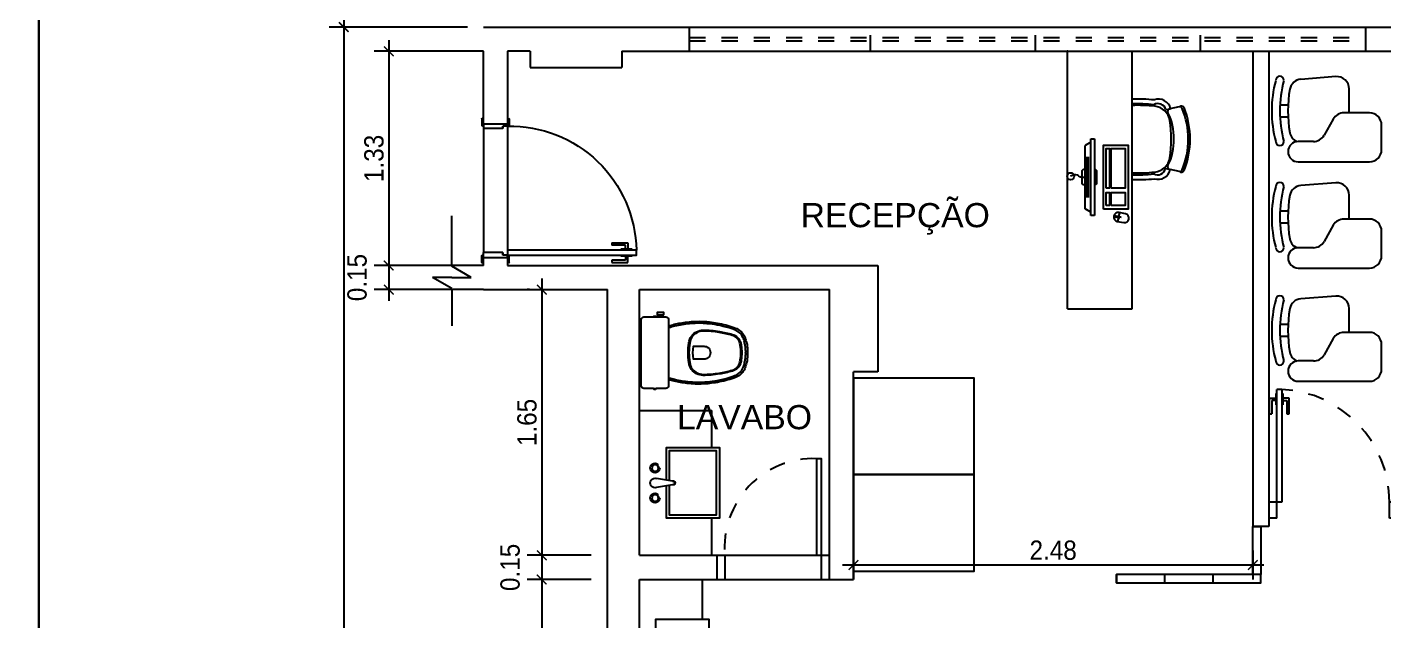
# Model space of a CAD drawing. Header units: millimetres. Extents: x 7034 to 7235, y -465 to -380.
# Drawn here: x 7103.11 to 7111.54, y -388.68 to -385 of the extents above; entities that cross this region are included whole.
import ezdxf

# ---------------------------------------------------------------- set-up
doc = ezdxf.new("R2010")
doc.units = ezdxf.units.MM
doc.header["$LTSCALE"] = 0.005
doc.linetypes.add('CONTINUO', pattern=[0])
doc.linetypes.add('DASHED', pattern=[19.05, 12.7, -6.35])
doc.layers.get('0').update_dxf_attribs({"linetype": 'CONTINUO'})
doc.layers.get('DEFPOINTS').update_dxf_attribs({"linetype": 'CONTINUO', "lineweight": 15})
for name, color, linetype in [('- COTAS', 12, 'Continuous'), ('0-COTAS', 12, 'Continuous'), ('252', 252, 'Continuous'), ('ARQ-PEITORIAL', 4, 'Continuous'), ('ARQ_ALVENARIA', 6, 'Continuous'), ('ARQ_BLK_ESQUADR', 1, 'Continuous'), ('ARQ_ESQUADRIA', 5, 'Continuous'), ('ARQ_JANELAALTA', 150, 'DASHED'), ('ARQ_MOBILIARIO 1', 8, 'Continuous'), ('ARQ_SOLEIRA', 250, 'CONTINUO'), ('ARQ_TXT_AMBIENTE', 3, 'Continuous'), ('PORTA', 2, 'Continuous')]:
    doc.layers.add(name, color=color, linetype=linetype)
doc.layers.add('0-LAYOUT', color=250, linetype='Continuous', lineweight=25)
doc.styles.add('ARQ', font='arial.ttf', dxfattribs={"width": 0.9})
doc.styles.get("Standard").update_dxf_attribs({"font": 'arial.ttf'})
doc.dimstyles.new('1-50', dxfattribs={"dimtxt": 0.12, "dimasz": 0.06, "dimexe": 0.09, "dimexo": 0.1, "dimgap": 0.03, "dimtad": 1, "dimzin": 0, "dimdsep": 46, "dimtxsty": 'ARQ', "dimblk": 'ARCHTICK', "dimcen": 0, "dimdle": 0.07, "dimclrd": 1, "dimclre": 1, "dimclrt": 7, "dimadec": 0, "dimazin": 0, "dimtm": 1e-09, "dimtfac": 1, "dimtofl": 0, "dimtmove": 2, "dimatfit": 3, "dimldrblk": 'ARCHTICK', "dimfxl": 1, "dimtolj": 1, "dimtzin": 0, "dimlwd": -1, "dimlwe": -1, "dimarcsym": 0})

# ---------------------------------------------------------------- blocks, each defined once
blk = doc.blocks.new('12110333')
at = {"layer": 'PORTA', "color": 1}
for p, q in [((0.008, 0.7741), (0.015, 0.7741)), ((0.008, 0.7741), (0.008, 0.7041)), ((0.052, 0.7741), (0.045, 0.7741)), ((0.052, 0.7741), (0.052, 0.7041)), ((-0.031, 0.7461), (0.008, 0.7461)), ((-0.031, 0.6481), (-0.031, 0.7461)), ((-0.017, 0.7321), (-0.017, 0.6621)), ((0.008, 0.7321), (-0.017, 0.7321)), ((0.008, 0.7041), (0.015, 0.7041)), ((0.052, 0.7041), (0.045, 0.7041)), ((0.091, 0.7461), (0.052, 0.7461)), ((0.052, 0.7321), (0.077, 0.7321)), ((0.077, 0.7321), (0.077, 0.6621)), ((0.091, 0.6481), (0.091, 0.7461)), ((-0.017, 0.6481), (-0.031, 0.6481)), ((-0.017, 0.6621), (-0.017, 0.6481)), ((-0.017, 0.6621), (-0.017, 0.6621)), ((0.077, 0.6621), (0.077, 0.6621)), ((0.077, 0.6621), (0.077, 0.6481)), ((0.091, 0.6481), (0.077, 0.6481)), ((0.815, 0), (0.015, 0)), ((0.8, -0.15), (0.03, -0.15))]:
    blk.add_line(p, q, dxfattribs=at)
at = {"layer": 'PORTA'}
for p, q in [((-0.035, 0.005), (-0.035, 0)), ((-0.03, 0.01), (0.01, 0.01)), ((0, 0), (0.015, 0)), ((0.015, 0), (0.015, -0.03)), ((0.815, 0.005), (0.815, 0)), ((0.83, 0), (0.815, 0)), ((0.815, 0), (0.815, -0.03)), ((0.86, 0.01), (0.82, 0.01)), ((0.865, 0.005), (0.865, 0)), ((0.03, -0.03), (0.015, -0.03)), ((0.015, -0.03), (0.03, -0.03)), ((0.03, -0.03), (0.03, -0.15)), ((0.815, -0.03), (0.8, -0.03)), ((0.8, -0.03), (0.815, -0.03)), ((0.8, -0.03), (0.8, -0.15)), ((-0.035, -0.15), (-0.035, -0.15)), ((-0.035, -0.15), (-0.035, -0.155)), ((-0.03, -0.16), (0.01, -0.16)), ((0, -0.15), (0.03, -0.15)), ((0.015, -0.15), (0.015, -0.155)), ((0.83, -0.15), (0.8, -0.15)), ((0.815, -0.15), (0.815, -0.155)), ((0.86, -0.16), (0.82, -0.16)), ((0.865, -0.15), (0.865, -0.155)), ((0.865, -0.15), (0.865, -0.15))]:
    blk.add_line(p, q, dxfattribs=at)
at = {"layer": 'PORTA', "color": 3}
blk.add_lwpolyline([(0.015, 0), (0.015, 0.8), (0.045, 0.8), (0.045, 0)], close=True, dxfattribs=at)
at = {"layer": 'PORTA', "color": 1}
blk.add_arc((0.03, 0.015), 0.7851, 358.90531, 88.90531, dxfattribs=at)
at = {"layer": 'PORTA'}
for centre, start, end in [((-0.03, 0.005), 90, 180), ((0.01, 0.005), 0, 90), ((0.82, 0.005), 90, 180), ((0.86, 0.005), 0, 90), ((-0.03, -0.155), 180, 270), ((0.01, -0.155), 270, 0), ((0.82, -0.155), 180, 270), ((0.86, -0.155), 270, 0)]:
    blk.add_arc(centre, 0.005, start, end, dxfattribs=at)
blk = doc.blocks.new('A$C778229A4')
at = {"layer": '0-LAYOUT', "linetype": 'Continuous'}
for p, q in [((557, 738), (252, 714)), ((671, 423), (671, 632)), ((72, 494), (142, 494)), ((142, 388), (72, 388)), ((534, 370), (454, 230)), ((847, 423), (626, 423)), ((953, 106), (953, 318)), ((362, 176), (230, 176)), ((230, 0), (847, 0))]:
    blk.add_line(p, q, dxfattribs=at)
for centre, radius, start, end in [((71, 706), 35.3, 0, 180), ((261, 609), 106, 94.3987, 168.3055), ((565, 632), 106, 0, 94.3987), ((1004, 441), 1004, 164.7235, 195.2765), ((1075, 441), 1004, 164.7235, 195.2765), ((1284, 441), 1143, 170.4765, 189.5235), ((626, 318), 106, 90, 150.2551), ((847, 318), 106, 0, 90), ((261, 273), 106, 191.6945, 247.1849), ((71, 176), 35.3, 180, 0), ((230, 88), 88.2, 90, 270), ((362, 282), 106, 270, 330.2551), ((847, 106), 106, 270, 0)]:
    blk.add_arc(centre, radius, start, end, dxfattribs=at)
blk = doc.blocks.new('_ArchTick')
at = {"color": 0, "linetype": 'ByBlock', "const_width": 0.15}
blk.add_lwpolyline([(-0.5, -0.5), (0.5, 0.5)], dxfattribs=at)
blk = doc.blocks.new('*D10')
at = {"layer": '- COTAS', "color": 1, "transparency": 16777216}
for p, q in [((7108.2493, -388.1469), (7108.2493, -388.427)), ((7110.7293, -388.2469), (7110.7293, -388.427)), ((7110.7993, -388.337), (7108.1793, -388.337))]:
    blk.add_line(p, q, dxfattribs=at)
at = {"layer": 'DEFPOINTS', "color": 0, "transparency": 16777216}
for p in [(7108.2493, -388.0469), (7110.7293, -388.1469), (7108.2493, -388.337)]:
    blk.add_point(p, dxfattribs=at)
at = {"layer": '- COTAS', "color": 1, "transparency": 16777216, "xscale": 0.06, "yscale": 0.06, "zscale": 0.06, "rotation": 180}
blk.add_blockref('_ArchTick', (7108.2493, -388.337), dxfattribs=at)
at = {"layer": '- COTAS', "color": 1, "transparency": 16777216, "xscale": 0.06, "yscale": 0.06, "zscale": 0.06}
blk.add_blockref('_ArchTick', (7110.7293, -388.337), dxfattribs=at)
at = {"layer": '- COTAS', "color": 7, "transparency": 16777216, "insert": (7109.4893, -388.2457), "char_height": 0.12, "attachment_point": 5, "style": 'ARQ'}
blk.add_mtext('\\A1;2.48', dxfattribs=at)
blk = doc.blocks.new('cbtorb2')
at = {"layer": '252'}
for p, q in [((-0.01, -0.0904), (-0.0237, -0.0081)), ((0.01, -0.0904), (0.0237, -0.0081)), ((-0.0088, -0.0975), (-0.01, -0.0904)), ((0.0088, -0.0975), (0.01, -0.0904))]:
    blk.add_line(p, q, dxfattribs=at)
for centre in [(-0.0774, 0), (0.0774, 0)]:
    blk.add_circle(centre, 0.017, dxfattribs=at)
for centre, radius, start, end in [((-0.0774, 0), 0.025, 341.15128, 198.84872), ((0, 0), 0.025, 341.15128, 198.84872), ((0.0774, 0), 0.025, 341.15128, 198.84872), ((-0.0774, 0), 0.025, 198.84872, 216.2316), ((-0.0927, -0.0318), 0.0177, 22.74719, 105.65624), ((-0.0774, 0), 0.025, 272.17183, 341.15128), ((0.0774, 0), 0.025, 198.84872, 216.2316), ((0.062, -0.0318), 0.0177, 22.74719, 105.65624), ((0.0774, 0), 0.025, 272.17183, 341.15128), ((0, -0.0938), 0.0106, 161.28454, 18.71546), ((0, -0.0922), 0.0103, 210.80459, 329.19541)]:
    blk.add_arc(centre, radius, start, end, dxfattribs=at)
blk = doc.blocks.new('Baci01p')
for points in [[(0.17, 0), (0.17, 0.205, 0.059373), (0.1695, 0.2098, 0.333509), (0.154, 0.222), (0.1355, 0.222), (0.1045, 0.222), (0.094, 0.222), (0.094, 0.2248, 0.252251), (0.0939, 0.2251, 0.160103), (0.085, 0.228, 0.160103), (0.0761, 0.2251, 0.252251), (0.076, 0.2248), (0.076, 0.222), (0.017, 0.222, 0.327853), (0.0003, 0.2069, 0.087637), (0, 0.2038), (0, 0), (0, -0.2038, 0.087637), (0.0003, -0.2069, 0.327853), (0.017, -0.222), (0.076, -0.222), (0.076, -0.2248, 0.252251), (0.0761, -0.2251, 0.160103), (0.085, -0.228, 0.160103), (0.0939, -0.2251, 0.252251), (0.094, -0.2248), (0.094, -0.222), (0.1045, -0.222), (0.1045, -0.236), (0.102, -0.236), (0.102, -0.252), (0.12, -0.252), (0.138, -0.252), (0.138, -0.236), (0.1355, -0.236), (0.1355, -0.222), (0.154, -0.222, 0.333509), (0.1695, -0.2098, 0.059373), (0.17, -0.205)], [(0.291, 0, 0.041331), (0.2956, -0.0608, 0.129345), (0.3127, -0.1036, 0.234638), (0.385, -0.1405, 0.044666), (0.486, -0.1319, 0.031515), (0.5665, -0.1138, 0.151063), (0.5993, -0.0952, 0.148094), (0.6192, -0.0588, 0.031073), (0.6214, -0.0451, 0.035055), (0.6255, 0, 0.035055), (0.6214, 0.0451, 0.031073), (0.6192, 0.0588, 0.148094), (0.5993, 0.0952, 0.151063), (0.5665, 0.1138, 0.031515), (0.486, 0.1319, 0.044666), (0.385, 0.1405, 0.234638), (0.3127, 0.1036, 0.129345), (0.2956, 0.0608, 0.041331)], [(0.297, 0, -0.041434), (0.3015, 0.06, -0.129651), (0.3175, 0.1, -0.234583), (0.385, 0.1345, -0.044678), (0.485, 0.126, -0.031614), (0.565, 0.108, -0.152477), (0.595, 0.091, -0.148725), (0.6134, 0.0575, -0.031624), (0.6155, 0.0444, -0.035113), (0.6195, 0, -0.035113), (0.6155, -0.0444, -0.031624), (0.6134, -0.0575, -0.148725), (0.595, -0.091, -0.152477), (0.565, -0.108, -0.031614), (0.485, -0.126, -0.044678), (0.385, -0.1345, -0.234583), (0.3175, -0.1, -0.129651), (0.3015, -0.06, -0.041434)], [(0.391, -0.04, 0.164444), (0.415, -0.032, 0.245936), (0.43, 0, 0.245936), (0.415, 0.032, 0.164444), (0.391, 0.04), (0.326, 0.04, 0.108885), (0.326, -0.04)]]:
    blk.add_lwpolyline(points, format="xyb", close=True)
for points in [[(0.076, 0.222), (0.094, 0.222)], [(0.093, 0.2245), (0.085, 0.2245), (0.077, 0.2245)], [(0.076, -0.222), (0.094, -0.222)], [(0.093, -0.2245), (0.085, -0.2245), (0.077, -0.2245)], [(0.1045, -0.222), (0.1355, -0.222)], [(0.1045, -0.236), (0.12, -0.236), (0.1355, -0.236)]]:
    blk.add_lwpolyline(points)
for points in [[(0.17, -0.167, -0.003882), (0.205, -0.1765, 0.024258), (0.285, -0.1905, 0.02486), (0.335, -0.1945, 0.033324), (0.385, -0.194, 0.02486), (0.425, -0.191, 0.012268), (0.475, -0.184, 0.015806), (0.525, -0.1725, 0.026699), (0.575, -0.157, 0.021919), (0.595, -0.1495, 0.174675), (0.6435, -0.1, 0.045452), (0.653, -0.07, 0.022856), (0.6562, -0.0571, 0.041289), (0.6602, -0.0304, 0.052091), (0.6606, -0.0228, 0.04333), (0.661, 0, 0.04333), (0.6606, 0.0228, 0.052091), (0.6602, 0.0304, 0.041289), (0.6562, 0.0571, 0.022856), (0.653, 0.07, 0.045452), (0.6435, 0.1, 0.174675), (0.595, 0.1495, 0.021919), (0.575, 0.157, 0.026699), (0.525, 0.1725, 0.015806), (0.475, 0.184, 0.012268), (0.425, 0.191, 0.02486), (0.385, 0.194, 0.033324), (0.335, 0.1945, 0.02486), (0.285, 0.1905, 0.024258), (0.205, 0.1765, -0.003882), (0.17, 0.167)], [(0.1731, 0.1554, 0.003849), (0.2079, 0.1649, -0.027799), (0.2984, 0.18, -0.018883), (0.3355, 0.1825, -0.033646), (0.3844, 0.182, -0.016781), (0.4106, 0.1805, -0.015438), (0.4729, 0.1722, -0.023716), (0.5465, 0.154, -0.013571), (0.5711, 0.1457, -0.02186), (0.59, 0.1386, -0.173345), (0.6325, 0.0952, -0.045814), (0.6414, 0.067, -0.024058), (0.6444, 0.0546, -0.042614), (0.6482, 0.029, -0.066108), (0.6485, 0.0226, -0.047154), (0.649, 0, -0.047154), (0.6485, -0.0226, -0.066108), (0.6482, -0.029, -0.042614), (0.6444, -0.0546, -0.024058), (0.6414, -0.067, -0.045814), (0.6325, -0.0952, -0.173345), (0.59, -0.1386, -0.02186), (0.5711, -0.1457, -0.013571), (0.5465, -0.154, -0.023716), (0.4729, -0.1722, -0.015438), (0.4106, -0.1805, -0.016781), (0.3844, -0.182, -0.033646), (0.3355, -0.1825, -0.018883), (0.2984, -0.18, -0.027799), (0.2079, -0.1649, 0.003849), (0.1731, -0.1554)]]:
    blk.add_lwpolyline(points, format="xyb")
blk = doc.blocks.new('*D24')
at = {"layer": '- COTAS', "color": 1, "transparency": 16777216}
for p, q in [((7105.3605, -385.0769), (7105.3605, -386.5469)), ((7105.8493, -385.1469), (7105.2705, -385.1469)), ((7105.8493, -386.4769), (7105.2705, -386.4769))]:
    blk.add_line(p, q, dxfattribs=at)
at = {"layer": 'DEFPOINTS', "color": 0, "transparency": 16777216}
for p in [(7105.9493, -385.1469), (7105.3605, -386.4769), (7105.9493, -386.4769)]:
    blk.add_point(p, dxfattribs=at)
at = {"layer": '- COTAS', "color": 1, "transparency": 16777216, "xscale": 0.06, "yscale": 0.06, "zscale": 0.06}
for p, rotation in [((7105.3605, -385.1469), 90), ((7105.3605, -386.4769), 270)]:
    blk.add_blockref('_ArchTick', p, dxfattribs=dict(at, rotation=rotation))
at = {"layer": '- COTAS', "color": 7, "transparency": 16777216, "insert": (7105.2692, -385.8119), "char_height": 0.12, "attachment_point": 5, "rotation": 90, "style": 'ARQ'}
blk.add_mtext('\\A1;1.33', dxfattribs=at)
blk = doc.blocks.new('*D25')
at = {"layer": '- COTAS', "color": 1, "transparency": 16777216}
for p, q in [((7105.3605, -386.4069), (7105.3605, -386.6969)), ((7105.8493, -386.4769), (7105.2705, -386.4769)), ((7105.6688, -386.6269), (7105.2705, -386.6269))]:
    blk.add_line(p, q, dxfattribs=at)
at = {"layer": 'DEFPOINTS', "color": 0, "transparency": 16777216}
for p in [(7105.9493, -386.4769), (7105.3605, -386.6269), (7105.7688, -386.6269)]:
    blk.add_point(p, dxfattribs=at)
at = {"layer": '- COTAS', "color": 1, "transparency": 16777216, "xscale": 0.06, "yscale": 0.06, "zscale": 0.06}
for p, rotation in [((7105.3605, -386.4769), 90), ((7105.3605, -386.6269), 270)]:
    blk.add_blockref('_ArchTick', p, dxfattribs=dict(at, rotation=rotation))
at = {"layer": '- COTAS', "color": 7, "transparency": 16777216, "insert": (7105.1642, -386.5519), "char_height": 0.12, "attachment_point": 5, "rotation": 90, "style": 'ARQ'}
blk.add_mtext('\\A1;0.15', dxfattribs=at)
blk = doc.blocks.new('*D26')
at = {"layer": '- COTAS', "color": 1, "transparency": 16777216}
for p, q in [((7106.2343, -386.6269), (7106.2213, -386.6269)), ((7106.3113, -386.5569), (7106.3113, -388.3469)), ((7106.2343, -388.2769), (7106.2213, -388.2769))]:
    blk.add_line(p, q, dxfattribs=at)
at = {"layer": 'DEFPOINTS', "color": 0, "transparency": 16777216}
for p in [(7106.3343, -386.6269), (7106.3113, -388.2769), (7106.3343, -388.2769)]:
    blk.add_point(p, dxfattribs=at)
at = {"layer": '- COTAS', "color": 1, "transparency": 16777216, "xscale": 0.06, "yscale": 0.06, "zscale": 0.06}
for p, rotation in [((7106.3113, -386.6269), 90), ((7106.3113, -388.2769), 270)]:
    blk.add_blockref('_ArchTick', p, dxfattribs=dict(at, rotation=rotation))
at = {"layer": '- COTAS', "color": 7, "transparency": 16777216, "insert": (7106.2201, -387.4519), "char_height": 0.12, "attachment_point": 5, "rotation": 90, "style": 'ARQ'}
blk.add_mtext('\\A1;1.65', dxfattribs=at)
blk = doc.blocks.new('*D27')
at = {"layer": '- COTAS', "color": 1, "transparency": 16777216}
for p, q in [((7106.3113, -388.2069), (7106.3113, -388.4969)), ((7106.6193, -388.2769), (7106.2213, -388.2769)), ((7106.6193, -388.4269), (7106.2213, -388.4269))]:
    blk.add_line(p, q, dxfattribs=at)
at = {"layer": 'DEFPOINTS', "color": 0, "transparency": 16777216}
for p in [(7106.7193, -388.2769), (7106.3113, -388.4269), (7106.7193, -388.4269)]:
    blk.add_point(p, dxfattribs=at)
at = {"layer": '- COTAS', "color": 1, "transparency": 16777216, "xscale": 0.06, "yscale": 0.06, "zscale": 0.06}
for p, rotation in [((7106.3113, -388.2769), 90), ((7106.3113, -388.4269), 270)]:
    blk.add_blockref('_ArchTick', p, dxfattribs=dict(at, rotation=rotation))
at = {"layer": '- COTAS', "color": 7, "transparency": 16777216, "insert": (7106.1151, -388.3519), "char_height": 0.12, "attachment_point": 5, "rotation": 90, "style": 'ARQ'}
blk.add_mtext('\\A1;0.15', dxfattribs=at)
blk = doc.blocks.new('*D28')
at = {"layer": '- COTAS', "color": 1, "transparency": 16777216}
for p, q in [((7106.3113, -388.3569), (7106.3113, -389.4869)), ((7106.6193, -388.4269), (7106.2213, -388.4269)), ((7106.6193, -389.4169), (7106.2213, -389.4169))]:
    blk.add_line(p, q, dxfattribs=at)
at = {"layer": 'DEFPOINTS', "color": 0, "transparency": 16777216}
for p in [(7106.7193, -388.4269), (7106.3113, -389.4169), (7106.7193, -389.4169)]:
    blk.add_point(p, dxfattribs=at)
at = {"layer": '- COTAS', "color": 1, "transparency": 16777216, "xscale": 0.06, "yscale": 0.06, "zscale": 0.06}
for p, rotation in [((7106.3113, -388.4269), 90), ((7106.3113, -389.4169), 270)]:
    blk.add_blockref('_ArchTick', p, dxfattribs=dict(at, rotation=rotation))
at = {"layer": '- COTAS', "color": 7, "transparency": 16777216, "insert": (7106.2201, -388.9219), "char_height": 0.12, "attachment_point": 5, "rotation": 90, "style": 'ARQ'}
blk.add_mtext('\\A1;0.99', dxfattribs=at)
blk = doc.blocks.new('*D48')
at = {"layer": '- COTAS', "color": 1, "transparency": 16777216}
for p, q in [((7105.0814, -384.9269), (7105.0814, -393.2969)), ((7105.8493, -384.9969), (7104.9914, -384.9969)), ((7106.2113, -393.2269), (7104.9914, -393.2269))]:
    blk.add_line(p, q, dxfattribs=at)
at = {"layer": 'DEFPOINTS', "color": 0, "transparency": 16777216}
for p in [(7105.9493, -384.9969), (7105.0814, -393.2269), (7106.3113, -393.2269)]:
    blk.add_point(p, dxfattribs=at)
at = {"layer": '- COTAS', "color": 1, "transparency": 16777216, "xscale": 0.06, "yscale": 0.06, "zscale": 0.06}
for p, rotation in [((7105.0814, -384.9969), 90), ((7105.0814, -393.2269), 270)]:
    blk.add_blockref('_ArchTick', p, dxfattribs=dict(at, rotation=rotation))
at = {"layer": '- COTAS', "color": 7, "transparency": 16777216, "insert": (7104.9901, -389.1119), "char_height": 0.12, "attachment_point": 5, "rotation": 90, "style": 'ARQ'}
blk.add_mtext('\\A1;8.23', dxfattribs=at)
blk = doc.blocks.new('*D52')
at = {"layer": '0-COTAS', "color": 1, "transparency": 16777216}
for p, q in [((7111.7293, -384.8969), (7111.7293, -384.4529)), ((7112.0593, -384.8969), (7112.0593, -384.4529)), ((7112.1293, -384.5429), (7111.6593, -384.5429))]:
    blk.add_line(p, q, dxfattribs=at)
at = {"layer": 'DEFPOINTS', "color": 0, "transparency": 16777216}
for p in [(7111.7293, -384.5429), (7111.7293, -384.9969), (7112.0593, -384.9969)]:
    blk.add_point(p, dxfattribs=at)
at = {"layer": '0-COTAS', "color": 1, "transparency": 16777216, "xscale": 0.06, "yscale": 0.06, "zscale": 0.06, "rotation": 180}
blk.add_blockref('_ArchTick', (7111.7293, -384.5429), dxfattribs=at)
at = {"layer": '0-COTAS', "color": 1, "transparency": 16777216, "xscale": 0.06, "yscale": 0.06, "zscale": 0.06}
blk.add_blockref('_ArchTick', (7112.0593, -384.5429), dxfattribs=at)
at = {"layer": '0-COTAS', "color": 7, "transparency": 16777216, "insert": (7111.521, -384.3466), "char_height": 0.12, "attachment_point": 5, "style": 'ARQ'}
blk.add_mtext('\\A1;0.33', dxfattribs=at)
blk = doc.blocks.new('*D53')
at = {"layer": '0-COTAS', "color": 1, "transparency": 16777216}
for p, q in [((7107.2293, -384.8969), (7107.2293, -384.4529)), ((7111.7293, -384.8969), (7111.7293, -384.4529)), ((7111.7993, -384.5429), (7107.1593, -384.5429))]:
    blk.add_line(p, q, dxfattribs=at)
at = {"layer": 'DEFPOINTS', "color": 0, "transparency": 16777216}
for p in [(7107.2293, -384.5429), (7107.2293, -384.9969), (7111.7293, -384.9969)]:
    blk.add_point(p, dxfattribs=at)
at = {"layer": '0-COTAS', "color": 1, "transparency": 16777216, "xscale": 0.06, "yscale": 0.06, "zscale": 0.06, "rotation": 180}
blk.add_blockref('_ArchTick', (7107.2293, -384.5429), dxfattribs=at)
at = {"layer": '0-COTAS', "color": 1, "transparency": 16777216, "xscale": 0.06, "yscale": 0.06, "zscale": 0.06}
blk.add_blockref('_ArchTick', (7111.7293, -384.5429), dxfattribs=at)
at = {"layer": '0-COTAS', "color": 7, "transparency": 16777216, "insert": (7109.4793, -384.4516), "char_height": 0.12, "attachment_point": 5, "style": 'ARQ'}
blk.add_mtext('\\A1;4.50', dxfattribs=at)
blk = doc.blocks.new('A$C133811AD')
at = {"layer": 'ARQ_ESQUADRIA'}
for p, q in [((0.6943, 1.3747), (0.6943, 1.3047)), ((0.6943, 1.3747), (0.7013, 1.3747)), ((0.7313, 1.4007), (0.7013, 1.4007)), ((0.7013, 0.7007), (0.7013, 1.4007)), ((0.7313, 1.4007), (0.7313, 0.7007)), ((0.7383, 1.3747), (0.7313, 1.3747)), ((0.7383, 1.3747), (0.7383, 1.3047)), ((0.6553, 1.3467), (0.6943, 1.3467)), ((0.6553, 1.2487), (0.6553, 1.3467)), ((0.6943, 1.3327), (0.6693, 1.3327)), ((0.6693, 1.3327), (0.6693, 1.2627)), ((0.6943, 1.3047), (0.7013, 1.3047)), ((0.7383, 1.3047), (0.7313, 1.3047)), ((0.7773, 1.3467), (0.7383, 1.3467)), ((0.7383, 1.3327), (0.7633, 1.3327)), ((0.7633, 1.3327), (0.7633, 1.2627)), ((0.7773, 1.2487), (0.7773, 1.3467)), ((0.6553, 1.2487), (0.6693, 1.2487)), ((0.6693, 1.2627), (0.6693, 1.2627)), ((0.6693, 1.2627), (0.6693, 1.2487)), ((0.7633, 1.2627), (0.7633, 1.2487)), ((0.7633, 1.2627), (0.7633, 1.2627)), ((0.7633, 1.2487), (0.7773, 1.2487)), ((0.7013, 0.7007), (0.6513, 0.7007)), ((0.7013, 0.6007), (0.7013, 0.7007)), ((0.7313, 0.7007), (0.7013, 0.7007)), ((1.4013, 0.6007), (1.4013, 0.7007)), ((1.4513, 0.7007), (1.4013, 0.7007)), ((0.7013, 0.6007), (0.6513, 0.6007)), ((1.4513, 0.6007), (1.4013, 0.6007))]:
    blk.add_line(p, q, dxfattribs=at)
at = {"layer": 'ARQ_JANELAALTA'}
blk.add_arc((0.7007, 0.7007), 0.7007, 0, 87.4911, dxfattribs=at)

msp = doc.modelspace()

# ---------------------------------------------------------------- linework, layer by layer
for points in [[(7103.1864, -381.57), (7103.1864, -396.42), (7082.1864, -396.42), (7082.1864, -381.57)], [(7124.1864, -381.57), (7124.1864, -396.42), (7103.1864, -396.42), (7103.1864, -381.57)]]:
    msp.add_lwpolyline(points, close=True)
at = {"layer": '252'}
for p, q in [((7110.189, -385.5086), (7110.2186, -385.5039)), ((7110.2726, -385.4921), (7110.2136, -385.505)), ((7109.7243, -385.6894), (7109.7462, -385.6894)), ((7109.7243, -386.1672), (7109.7243, -385.6894)), ((7109.7462, -385.6894), (7109.7462, -386.1672)), ((7109.7243, -385.7101), (7109.6872, -385.7309)), ((7109.6872, -386.1257), (7109.6872, -385.7309)), ((7109.7138, -385.8077), (7109.6944, -385.8077)), ((7109.7138, -385.8139), (7109.6944, -385.8139)), ((7109.7138, -385.8202), (7109.6944, -385.8202)), ((7109.7138, -385.8264), (7109.6944, -385.8264)), ((7109.7138, -385.8327), (7109.6944, -385.8327)), ((7109.7138, -385.8389), (7109.6944, -385.8389)), ((7109.7138, -385.8452), (7109.6944, -385.8452)), ((7109.7138, -385.8514), (7109.6944, -385.8514)), ((7109.7138, -385.8577), (7109.6944, -385.8577)), ((7109.7138, -385.8639), (7109.6944, -385.8639)), ((7109.7138, -385.8702), (7109.6944, -385.8702)), ((7109.7138, -385.8764), (7109.6944, -385.8764)), ((7109.7138, -385.8827), (7109.6944, -385.8827)), ((7109.7138, -385.8889), (7109.6944, -385.8889)), ((7109.7138, -385.8952), (7109.6944, -385.8952)), ((7109.7138, -385.9014), (7109.6944, -385.9014)), ((7109.7138, -385.9077), (7109.6944, -385.9077)), ((7109.7138, -385.9139), (7109.6944, -385.9139)), ((7109.7138, -385.9202), (7109.6944, -385.9202)), ((7109.7138, -385.9264), (7109.6944, -385.9264)), ((7109.7138, -385.9327), (7109.6944, -385.9327)), ((7109.7138, -385.9389), (7109.6944, -385.9389)), ((7109.7138, -385.9452), (7109.6944, -385.9452)), ((7109.7138, -385.9514), (7109.6944, -385.9514)), ((7110.1863, -385.875), (7110.2136, -385.8791)), ((7110.2136, -385.8791), (7110.2726, -385.8921)), ((7109.7138, -385.9577), (7109.6944, -385.9577)), ((7109.7138, -385.9639), (7109.6944, -385.9639)), ((7109.7138, -385.9702), (7109.6944, -385.9702)), ((7109.7138, -385.9764), (7109.6944, -385.9764)), ((7109.7138, -385.9827), (7109.6944, -385.9827)), ((7109.7138, -385.9889), (7109.6944, -385.9889)), ((7109.7138, -385.9952), (7109.6944, -385.9952)), ((7109.7138, -386.0014), (7109.6944, -386.0014)), ((7109.7138, -386.0077), (7109.6944, -386.0077)), ((7109.7138, -386.0139), (7109.6944, -386.0139)), ((7109.7138, -386.0202), (7109.6944, -386.0202)), ((7109.7138, -386.0264), (7109.6944, -386.0264)), ((7109.7138, -386.0327), (7109.6944, -386.0327)), ((7109.7138, -386.0389), (7109.6944, -386.0389)), ((7109.7138, -386.0452), (7109.6944, -386.0452)), ((7109.7138, -386.0514), (7109.6944, -386.0514)), ((7109.7243, -386.1465), (7109.6872, -386.1257)), ((7109.7462, -386.1672), (7109.7243, -386.1672)), ((7109.8774, -386.1725), (7109.866, -386.1703)), ((7109.888, -386.203), (7109.9278, -386.2107)), ((7109.8922, -386.2038), (7109.8968, -386.1803)), ((7109.8983, -386.1726), (7109.9028, -386.1491)), ((7109.9385, -386.156), (7109.8987, -386.1483))]:
    msp.add_line(p, q, dxfattribs=at)
for points in [[(7109.8016, -386.1275), (7109.8016, -385.7305), (7109.9561, -385.7305), (7109.9561, -386.1275)], [(7109.8184, -385.9965), (7109.8184, -385.7507), (7109.8388, -385.7507), (7109.8388, -385.9965)], [(7109.8493, -385.9965), (7109.8493, -385.7507), (7109.9372, -385.7507), (7109.9372, -385.9965)], [(7109.8184, -386.1052), (7109.8184, -386.0233), (7109.8388, -386.0233), (7109.8388, -386.1052)], [(7109.8493, -386.1052), (7109.8493, -386.0233), (7109.9372, -386.0233), (7109.9372, -386.1052)], [(7109.9061, -386.1821), (7109.8767, -386.1763), (7109.8781, -386.1687), (7109.9075, -386.1744)]]:
    msp.add_lwpolyline(points, close=True, dxfattribs=at)
for points in [[(7109.6872, -385.977), (7109.6787, -385.977, -0.414214), (7109.6702, -385.9685), (7109.6702, -385.8881, -0.414214), (7109.6787, -385.8796), (7109.6872, -385.8796)], [(7109.7462, -385.8796), (7109.7493, -385.8796, -0.414214), (7109.7577, -385.8881), (7109.7577, -385.9685, -0.414214), (7109.7493, -385.977), (7109.7462, -385.977)]]:
    msp.add_lwpolyline(points, format="xyb", dxfattribs=at)
for points in [[(7107.0856, -387.8092), (7107.0856, -387.6069), (7107.4156, -387.6069), (7107.4156, -388.0469), (7107.0856, -388.0469), (7107.0856, -387.8462)], [(7107.1056, -387.8125), (7107.1056, -387.6269), (7107.3956, -387.6269), (7107.3956, -388.0269), (7107.1056, -388.0269), (7107.1056, -387.8428)], [(7107.0194, -388.8761), (7107.0194, -388.6738), (7107.3494, -388.6738), (7107.3494, -389.1138), (7107.0194, -389.1138), (7107.0194, -388.9131)]]:
    msp.add_lwpolyline(points, dxfattribs=at)
msp.add_circle((7109.5979, -385.9229), 0.0222, dxfattribs=at)
for centre, radius, start, end in [((7110.011, -386.502), 1.0586, 84.19053, 91.71423), ((7110.1444, -385.52), 0.0759, 12.2643, 110.27934), ((7110.011, -386.502), 1.0286, 84.19053, 91.76424), ((7110.0154, -386.5209), 1.0386, 84.19053, 91.99172), ((7110.1408, -385.5214), 0.0499, 14.97118, 120.98374), ((7110.1098, -385.5926), 0.1055, 8.91059, 84.19053), ((7110.2171, -385.5212), 0.0166, 102.3844, 207.7352), ((7109.9217, -385.6766), 0.3172, 357.20491, 27.7352), ((7110.2761, -385.5083), 0.0166, 21.98129, 102.3844), ((7110.2867, -385.5057), 0.0188, 29.38483, 132.2015), ((7109.8116, -385.6958), 0.5175, 0.41024, 21.98129), ((7109.8231, -385.6902), 0.5175, 359.79295, 21.98129), ((7109.4753, -385.6921), 0.7478, 351.08941, 8.91059), ((7109.9217, -385.7076), 0.3172, 332.2648, 2.79509), ((7109.8116, -385.6884), 0.5175, 338.01871, 359.58976), ((7109.8231, -385.694), 0.5175, 338.01871, 0.20705), ((7110.1098, -385.7916), 0.1055, 275.80947, 351.08941), ((7110.2171, -385.8629), 0.0166, 152.2648, 257.6156), ((7110.0154, -384.8633), 1.0386, 268.00828, 275.80947), ((7110.0101, -384.8852), 1.0286, 268.28422, 275.80947), ((7110.0101, -384.8852), 1.0586, 268.33285, 275.80947), ((7110.1377, -385.8647), 0.0497, 241.77988, 348.04087), ((7110.141, -385.866), 0.0762, 251.80859, 349.65543), ((7110.2761, -385.8759), 0.0166, 257.6156, 338.01871), ((7110.2867, -385.8785), 0.0188, 227.7985, 330.61517), ((7109.8934, -386.1756), 0.0279, 78.99109, 258.99109), ((7109.9331, -386.1834), 0.0279, 258.99109, 78.99109)]:
    msp.add_arc(centre, radius, start, end, dxfattribs=at)
msp.add_spline([(7109.6872, -385.9283), (7109.6594, -385.9283), (7109.64, -385.9155), (7109.5979, -385.9229)], degree=3, dxfattribs=at)
at = {"layer": 'ARQ-PEITORIAL'}
for p, q in [((7110.7293, -385.1469), (7110.7293, -388.0969)), ((7110.8293, -385.1469), (7110.8293, -388.0969)), ((7105.7523, -386.4822), (7105.7523, -386.1685)), ((7105.8723, -386.5514), (7105.7523, -386.4822)), ((7105.7523, -386.5514), (7105.6323, -386.5514)), ((7105.7523, -386.6207), (7105.6323, -386.5514)), ((7105.7523, -386.5514), (7105.8723, -386.5514)), ((7105.7523, -386.6207), (7105.7523, -386.8511)), ((7110.8293, -388.0969), (7110.7293, -388.0969))]:
    msp.add_line(p, q, dxfattribs=at)
at = {"layer": 'ARQ_ALVENARIA'}
for p, q in [((7105.9493, -384.9969), (7122.1793, -384.9969)), ((7107.2293, -385.1469), (7107.2293, -384.9969)), ((7111.4293, -384.9969), (7111.4293, -385.1469)), ((7105.9493, -385.1469), (7105.5883, -385.1469)), ((7105.9493, -385.5969), (7105.9493, -385.1469)), ((7106.0993, -385.1469), (7106.0993, -385.5969)), ((7106.2393, -385.1469), (7106.0993, -385.1469)), ((7106.2393, -385.1469), (7106.2393, -385.2469)), ((7106.8093, -385.1469), (7111.7293, -385.1469)), ((7106.8093, -385.1469), (7106.8093, -385.2469)), ((7106.2393, -385.2469), (7106.8093, -385.2469)), ((7105.9493, -385.5969), (7106.0993, -385.5969)), ((7105.9493, -386.4269), (7106.0993, -386.4269)), ((7105.9493, -386.4769), (7105.9493, -386.4269)), ((7106.0993, -386.4269), (7106.0993, -386.4769)), ((7105.9493, -386.4769), (7105.5883, -386.4769)), ((7106.0993, -386.4769), (7108.3993, -386.4769)), ((7108.3993, -386.4769), (7108.3993, -387.1369)), ((7105.9493, -386.6269), (7105.5883, -386.6269)), ((7105.9493, -386.6269), (7106.7193, -386.6269)), ((7106.7193, -392.1869), (7106.7193, -386.6269)), ((7106.9193, -386.6269), (7108.0993, -386.6269)), ((7106.9193, -388.2769), (7106.9193, -386.6269)), ((7108.0993, -388.4269), (7108.0993, -386.6269)), ((7108.2493, -388.4269), (7108.2493, -387.1369)), ((7108.3993, -387.1369), (7108.2493, -387.1369)), ((7106.9193, -388.2769), (7107.3993, -388.2769)), ((7107.3993, -388.2769), (7107.3993, -388.4269)), ((7106.9193, -389.4169), (7106.9193, -388.4269)), ((7106.9193, -388.4269), (7107.3993, -388.4269)), ((7108.0993, -388.4269), (7108.2493, -388.4269))]:
    msp.add_line(p, q, dxfattribs=at)
at = {"layer": 'ARQ_ESQUADRIA'}
for p, q in [((7107.3993, -388.2769), (7107.4493, -388.2769)), ((7108.0493, -388.4269), (7108.0493, -388.2769)), ((7108.0493, -388.2769), (7108.0993, -388.2769)), ((7107.3993, -388.4269), (7107.4493, -388.4269)), ((7108.0493, -388.4269), (7108.0993, -388.4269))]:
    msp.add_line(p, q, dxfattribs=at)
for points in [[(7108.0493, -388.2769), (7108.0493, -387.6769), (7108.0193, -387.6769), (7108.0193, -388.2769), (7108.0493, -388.2769)], [(7107.4493, -388.2769), (7107.4493, -388.4269)]]:
    msp.add_lwpolyline(points, dxfattribs=at)
at = {"layer": 'ARQ_JANELAALTA', "ltscale": 0.5}
for p, q in [((7108.3543, -385.1469), (7108.3543, -384.9969)), ((7109.3793, -385.1469), (7109.3793, -384.9969)), ((7110.4043, -385.1469), (7110.4043, -384.9969)), ((7107.2293, -385.0619), (7111.4293, -385.0619)), ((7107.2293, -385.0819), (7111.4293, -385.0819))]:
    msp.add_line(p, q, dxfattribs=at)
at = {"layer": 'ARQ_JANELAALTA'}
msp.add_arc((7107.9993, -388.2286), 0.5521, 87.92655, 185.01106, dxfattribs=at)
at = {"layer": 'ARQ_JANELAALTA', "ltscale": 0.5}
for p in [(7109.3793, -385.1469), (7109.5793, -385.1469), (7110.4043, -385.1469)]:
    msp.add_point(p, dxfattribs=at)
at = {"layer": 'ARQ_MOBILIARIO 1', "linetype": 'Continuous'}
for p, q in [((7109.5793, -386.7469), (7109.5793, -385.1469)), ((7109.5793, -385.1469), (7109.9793, -385.1469)), ((7109.9793, -386.7469), (7109.9793, -385.1469)), ((7109.5793, -386.7469), (7109.9793, -386.7469)), ((7106.9193, -387.3769), (7107.3693, -387.3769)), ((7107.3693, -387.6069), (7107.3693, -387.3769)), ((7107.3693, -388.2769), (7107.3693, -388.0469)), ((7109.8837, -388.4482), (7109.8837, -388.3969)), ((7110.1837, -388.4482), (7110.1837, -388.3969)), ((7110.4837, -388.4482), (7110.4837, -388.3969)), ((7107.3094, -388.6738), (7107.3094, -388.4269))]:
    msp.add_line(p, q, dxfattribs=at)
for points in [[(7108.2493, -387.7757), (7108.9993, -387.7757), (7108.9993, -387.1757), (7108.2493, -387.1757)], [(7108.2493, -388.3757), (7108.9993, -388.3757), (7108.9993, -387.7757), (7108.2493, -387.7757)], [(7110.7793, -388.0969), (7110.7793, -388.3969), (7110.7293, -388.3969), (7110.7293, -388.0969)], [(7110.7793, -388.3969), (7109.8837, -388.3969), (7109.8837, -388.4482), (7110.7793, -388.4482)]]:
    msp.add_lwpolyline(points, close=True, dxfattribs=at)
at = {"layer": 'ARQ_SOLEIRA'}
for p, q in [((7107.3993, -388.2769), (7108.0993, -388.2769)), ((7107.3993, -388.2769), (7108.0993, -388.2769)), ((7107.3993, -388.4269), (7108.0993, -388.4269))]:
    msp.add_line(p, q, dxfattribs=at)

# ---------------------------------------------------------------- block references
at = {"layer": '- COTAS'}
msp.add_blockref('A$C133811AD', (7110.178, -388.6475), dxfattribs=at)
at = {"layer": '0-LAYOUT', "xscale": 0.0007168438189785798, "yscale": 0.0007168438189785798, "zscale": 0.0007168438189785798}
for p in [(7110.8471, -385.8331), (7110.8471, -386.4926), (7110.8471, -387.1962)]:
    msp.add_blockref('A$C778229A4', p, dxfattribs=at)
at = {"layer": '252', "xscale": -1.203670021924481, "yscale": 1.203670021924481, "zscale": 1.203670021924481, "rotation": 90}
msp.add_blockref('cbtorb2', (7107.0156, -387.8277), dxfattribs=at)
at = {"layer": 'ARQ_BLK_ESQUADR', "xscale": -1, "rotation": 270}
msp.add_blockref('12110333', (7106.0993, -386.4269), dxfattribs=at)
at = {"layer": 'ARQ_MOBILIARIO 1', "linetype": 'Continuous', "xscale": -1, "rotation": 180}
msp.add_blockref('Baci01p', (7106.9293, -387.0188), dxfattribs=at)

# ---------------------------------------------------------------- texts
at = {"layer": 'ARQ_TXT_AMBIENTE', "char_height": 0.15, "attachment_point": 1}
for s, insert in [('RECEPÇÃO', (7107.92, -386.0893)), ('    LAVABO', (7106.9193, -387.3437))]:
    msp.add_mtext_dynamic_manual_height_columns(s, width=2.72651, gutter_width=12.5, heights=[0], dxfattribs=dict(at, insert=insert))

# ---------------------------------------------------------------- dimensions: what is measured, and where the dimension line sits
at = {"layer": '- COTAS'}
for base, p1, p2, picture, middle in [((7105.0814, -393.2269), (7105.9493, -384.9969), (7106.3113, -393.2269), '*D48', (7104.9901, -389.1119)), ((7105.3605, -386.4769), (7105.9493, -385.1469), (7105.9493, -386.4769), '*D24', (7105.2692, -385.8119)), ((7105.3605, -386.6269), (7105.9493, -386.4769), (7105.7688, -386.6269), '*D25', (7105.1642, -386.5519)), ((7106.3113, -388.2769), (7106.3343, -386.6269), (7106.3343, -388.2769), '*D26', (7106.2201, -387.4519)), ((7106.3113, -388.4269), (7106.7193, -388.2769), (7106.7193, -388.4269), '*D27', (7106.1151, -388.3519)), ((7106.3113, -389.4169), (7106.7193, -388.4269), (7106.7193, -389.4169), '*D28', (7106.2201, -388.9219))]:
    dim = msp.add_linear_dim(base=base, p1=p1, p2=p2, angle=90, dimstyle='1-50', dxfattribs=at)
    dim.commit()
    dim.dimension.update_dxf_attribs({"geometry": picture, "text_midpoint": middle})
dim = msp.add_linear_dim(base=(7108.2493, -388.337), p1=(7110.7293, -388.1469), p2=(7108.2493, -388.0469), dimstyle='1-50', dxfattribs=at)
dim.commit()
dim.dimension.update_dxf_attribs({"geometry": '*D10', "text_midpoint": (7109.4893, -388.2457)})
at = {"layer": '0-COTAS'}
dim = msp.add_linear_dim(base=(7111.7293, -384.5429), p1=(7112.0593, -384.9969), p2=(7111.7293, -384.9969), dimstyle='1-50', dxfattribs=at)
dim.commit()
dim.dimension.update_dxf_attribs({"geometry": '*D52', "text_midpoint": (7111.521, -384.3466), "dimtype": 160})
dim = msp.add_linear_dim(base=(7107.2293, -384.5429), p1=(7111.7293, -384.9969), p2=(7107.2293, -384.9969), dimstyle='1-50', dxfattribs=at)
dim.commit()
dim.dimension.update_dxf_attribs({"geometry": '*D53', "text_midpoint": (7109.4793, -384.4516)})

doc.saveas('drawing.dxf')
